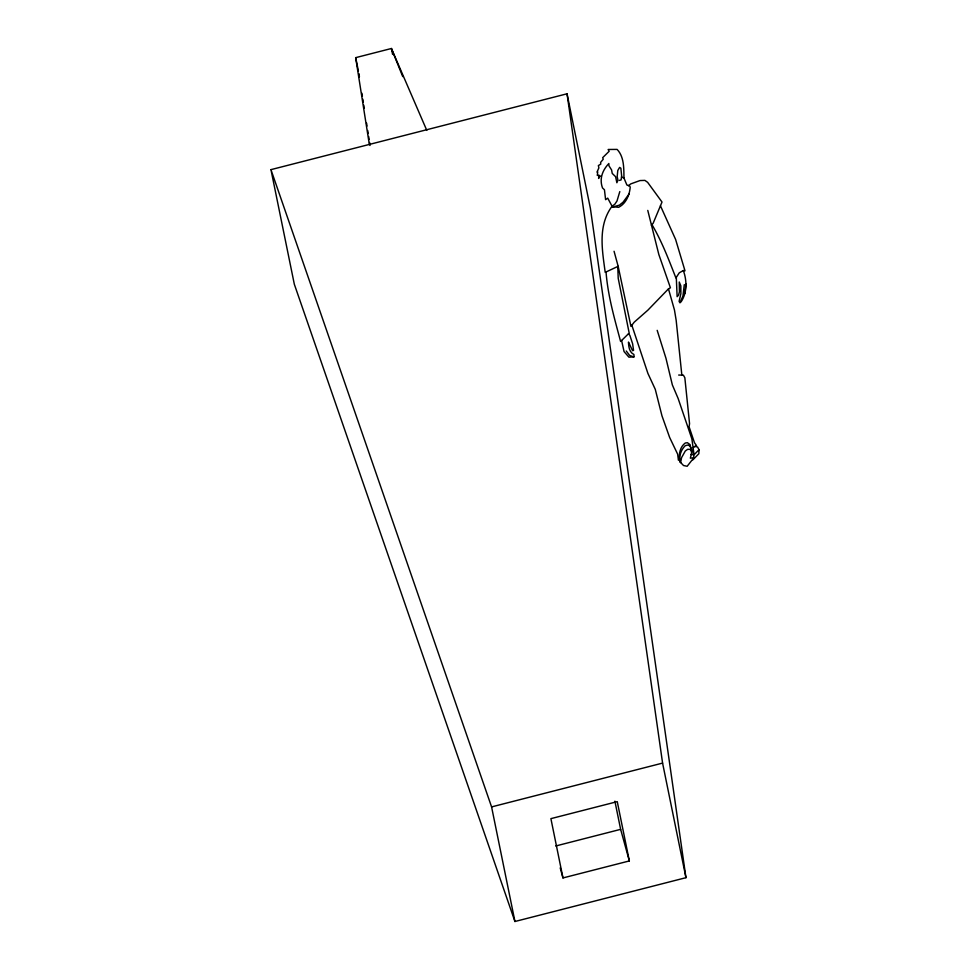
<?xml version="1.0" encoding="UTF-8"?>
<svg xmlns="http://www.w3.org/2000/svg" width="970" height="970" viewBox="0 0 970 970"><rect width="100%" height="100%" fill="white"/><g stroke="black" fill="none" stroke-linecap="round" stroke-linejoin="round"><path stroke-width="1.45" d="M679.97 461.841C678.382 455.427 679.63 447.121 685.269 443.011L687.415 442.708L690.167 444.733L691.61 452.602L690.361 458.204L693.938 457.695L693.186 452.335L689.9 445.957L687.948 445.036L685.256 445.666C681.037 449.801 678.915 455.997 679.97 461.841L683.547 465.527L687.16 466.267L693.938 457.695M693.126 447.922L694.896 446.442L697.503 446.952L699.043 449.668L698.837 453.717L692.907 459.841M619.406 180.42L621.115 179.874L621.661 175.922L620.861 168.222L619.624 167.41L617.781 170.502L617.187 176.613L617.951 180.226L616.871 182.748L615.598 176.698L612.24 173.436L611.597 169.956L608.966 165.809L608.845 163.518C602.443 170.308 599.157 178.807 602.515 187.962L604.443 189.756L605.607 199.687L607.705 198.135L612.058 206.198L614.774 204.294L616.993 200.996L619.806 191.587M676.296 277.347L677.133 296.674L678.551 295.123L679.436 291.788L679.255 282.003L680.843 285.883L680.891 293.619L679.097 301.403L679.994 302.882L682.965 295.85L684.299 284.634M611.803 206.586L618.642 207.313C626.038 203.518 629.506 195.14 630.209 187.246L629.736 186.046L626.875 184.979L623.977 178.056C623.759 168.501 624.328 156.946 617.102 149.404L608.129 149.477L609.148 151.272L602.673 157.673L603.267 159.201L600.588 162.427L600.769 164.1L598.369 165.579L598.878 167.883L596.999 172.09L597.714 171.933L597.29 175.461L598.89 175.036L598.611 178.444L599.933 175.994L601.218 176.164M680.637 462.581L681.57 457.658L685.293 451.001L687.694 449.304L690.155 449.389L691.464 451.086M684.869 293.522L685.935 283.87M679.303 458.713L678.43 460.204L677.63 454.13L669.664 437.518L661.952 415.791L655.271 389.322L647.911 373.426L631.846 325.241M612.058 206.198C597.617 225.743 602.237 250.163 605.207 272.364L618.157 266.301L614.058 251.254M628.996 194.121L623.055 202.196L619.418 205.119L612.64 207.059M693.635 455.233L699.043 449.668M617.781 266.604L618.205 278.244L629.178 333.074L620.606 341.476C614.507 318.645 607.875 295.765 606.044 272.049M647.778 210.417L658.848 254.552L670.428 287.799L668.476 288.854L647.851 310.182L634.222 322.173L630.949 326.393L618.157 266.301M651.367 225.21L653.137 223.282L662.013 202.039L647.633 182.336L644.892 180.384L639.982 180.565L630.767 183.9L628.439 185.682M633.701 356.863L628.912 357.178L624.074 351.601L621.576 340.458M660.449 205.798L675.605 239.444L685.002 270.824L683.341 270.545L679.255 272.825L675.908 277.941C668.876 259.996 661.94 241.457 651.937 224.603M694.896 446.442L696.509 445.594L694.484 442.757L689.088 426.8L689.549 423.635L684.844 377.766L683.377 375.123L678.673 375.05M369.34 144.481L355.675 57.654L391.407 48.5L426.788 130.368M270.957 169.641L567.038 93.787L590.39 208.38L685.948 877.692L514.937 921.5L294.322 284.234L270.957 169.641L491.584 806.907L514.937 921.5M491.584 806.907L662.583 763.099L567.038 93.787M555.725 845.986L620.642 829.35L614.895 801.184M562.976 877.935L629.336 860.936L617.259 801.644L550.899 818.644L562.976 877.935L560.211 867.883M691.149 454.445L693.38 454.603L693.902 453.487L691.852 438.804L678.127 398.464L672.355 384.92L665.953 358.233L657.187 330.346M621.515 176.989L623.977 178.056M680.576 301.634L681.061 301.888C687.209 292.722 687.039 280.633 683.341 270.545M628.487 333.692L629.857 335.365L632.61 343.744L633.555 350.376L632.561 350.691L628.475 342.07C628.645 346.654 629.263 352.28 633.919 354.511L634.065 356.996L629.627 355.432L626.256 351.007M402.732 76.606L391.407 48.5L392.595 54.368M668.476 288.854L674.453 309.951L676.175 320.391L681.837 375.099M620.642 829.35L629.336 860.936M662.583 763.099L685.948 877.692M355.675 57.654L358.366 70.846M361.919 93.217L362.38 96.2M362.841 99.182L363.313 102.165M363.774 105.148L364.235 108.143M366.563 123.069L367.024 126.051M367.727 130.526L368.188 133.52M368.661 136.503L369.121 139.486M369.582 142.469L370.055 145.464M359.397 76.788L358.912 73.805L359.361 76.788"/></g></svg>
